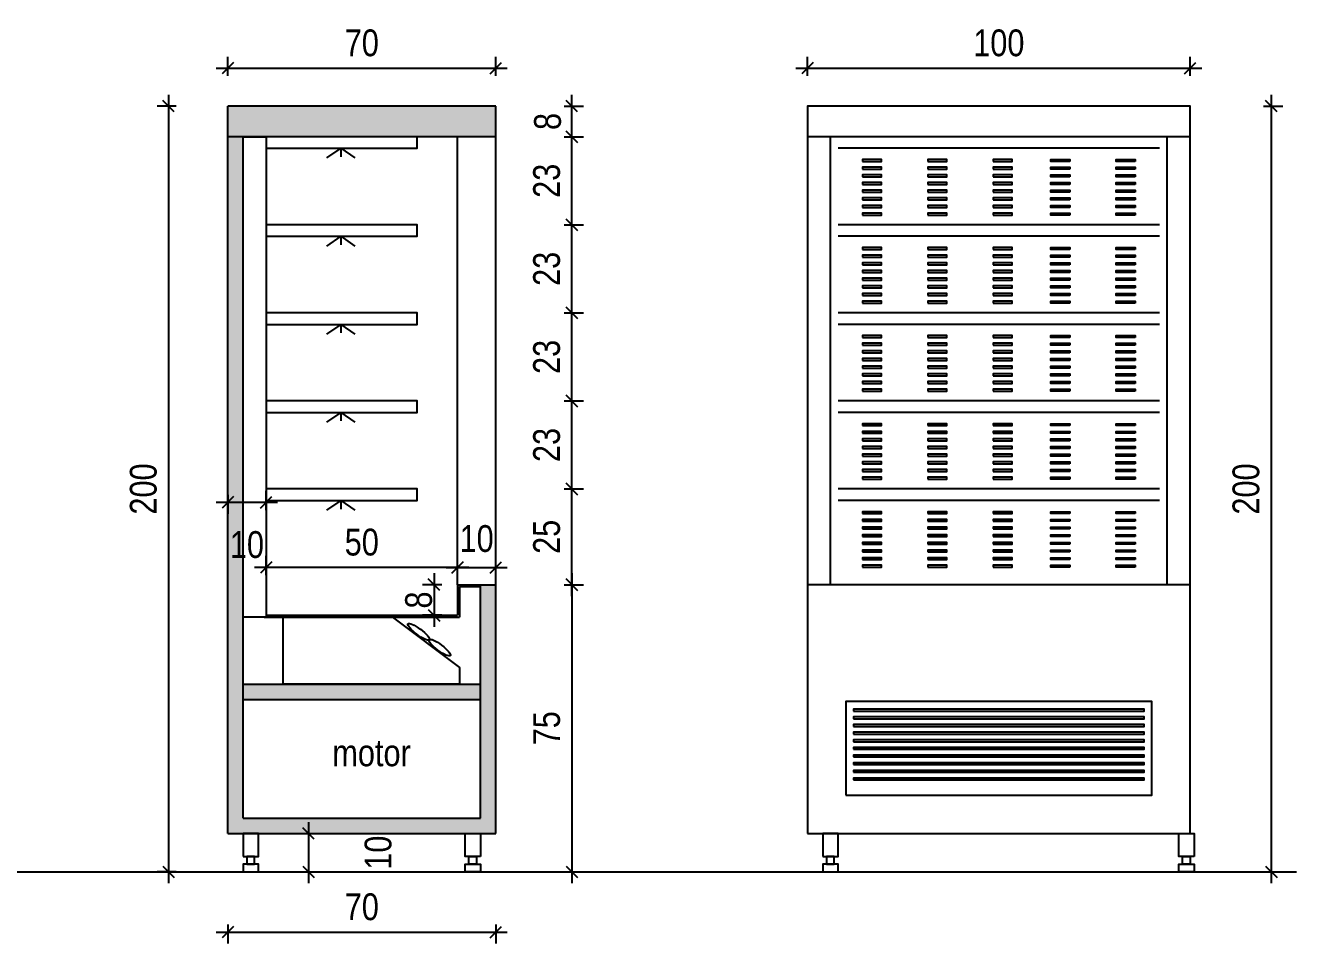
# Model space of a CAD drawing. Header units: millimetres. Extents: x 14735 to 40675, y 3704 to 9569.
# Drawn here: x 18533.1 to 18865.2, y 4735.7 to 4975.5 of the extents above; entities that cross this region are included whole.
import ezdxf

# ---------------------------------------------------------------- set-up
doc = ezdxf.new("R2010")
doc.units = ezdxf.units.MM
doc.layers.get('0').update_dxf_attribs({"lineweight": 25})
doc.layers.add('OLCULENEDIRME', color=210, linetype='Continuous')
doc.layers.add('Sebe - Ölçü', color=8, linetype='Continuous', lineweight=15)
doc.styles.add('geomim', font='ARIALN.TTF')
doc.dimstyles.new('geomim-10', dxfattribs={"dimtxt": 7, "dimasz": 3, "dimexe": 3, "dimexo": 1, "dimgap": 3, "dimtad": 1, "dimdec": 0, "dimdsep": 46, "dimtxsty": 'geomim', "dimblk": 'OBLIQUE', "dimcen": 3, "dimdle": 3, "dimclrt": 256, "dimadec": 0, "dimazin": 0, "dimtfac": 1, "dimtdec": 0, "dimtofl": 0, "dimtmove": 2, "dimatfit": 3, "dimldrblk": 'OBLIQUE', "dimfxl": 2, "dimfxlon": 1, "dimtolj": 1, "dimtzin": 0, "dimarcsym": 0})
pattern_1 = [(37.5, (20030.4268, 3808.1801), (-0.01600031, 0.48941324), [0, -0.38608, 0, -0.4318, 0, -0.41275]), (7.5, (20030.4268, 3808.1801), (0.44952328, 0.7168251), [0, -0.20828, 0, -0.34798, 0, -0.13335]), (327.5, (20030.11438, 3808.1801), (0.79099237, 0.00143718), [0, -0.127, 0, -0.4572, 0, -0.5969]), (317.5, (20030.1144, 3808.1801), (0.76355645, 0.22292932), [0, -0.0635, 0, -0.29972, 0, -0.3429])]

# ---------------------------------------------------------------- blocks, each defined once
blk = doc.blocks.new('_Oblique')
at = {"color": 0, "linetype": 'ByBlock', "lineweight": -2}
blk.add_line((-0.5, -0.5), (0.5, 0.5), dxfattribs=at)
blk = doc.blocks.new('*D72')
at = {"layer": 'Defpoints', "color": 0, "transparency": 16777216}
for p in [(18586.01, 4954.45), (18570.54, 4754.45), (18586.01, 4754.45)]:
    blk.add_point(p, dxfattribs=at)
at = {"layer": 'Sebe - Ölçü', "color": 0, "lineweight": -2, "transparency": 16777216}
for p, q in [((18572.54, 4954.45), (18567.54, 4954.45)), ((18570.54, 4957.45), (18570.54, 4751.45)), ((18572.54, 4754.45), (18567.54, 4754.45))]:
    blk.add_line(p, q, dxfattribs=at)
at = {"layer": 'Sebe - Ölçü', "color": 0, "lineweight": -2, "transparency": 16777216, "xscale": 3, "yscale": 3, "zscale": 3}
for p, rotation in [((18570.54, 4954.45), 90), ((18570.54, 4754.45), 270)]:
    blk.add_blockref('_Oblique', p, dxfattribs=dict(at, rotation=rotation))
at = {"layer": 'Sebe - Ölçü', "transparency": 16777216, "insert": (18563.97, 4854.45), "char_height": 7, "attachment_point": 5, "rotation": 90, "style": 'geomim'}
blk.add_mtext('\\A1;200', dxfattribs=at)
blk = doc.blocks.new('*D73')
at = {"layer": 'Defpoints', "color": 0, "transparency": 16777216}
for p in [(18586.01, 4764.45), (18656.01, 4764.45), (18656.01, 4738.71)]:
    blk.add_point(p, dxfattribs=at)
at = {"layer": 'Sebe - Ölçü', "color": 0, "lineweight": -2, "transparency": 16777216}
for p, q in [((18583.01, 4738.71), (18659.01, 4738.71)), ((18586.01, 4740.71), (18586.01, 4735.71)), ((18656.01, 4740.71), (18656.01, 4735.71))]:
    blk.add_line(p, q, dxfattribs=at)
at = {"layer": 'Sebe - Ölçü', "color": 0, "lineweight": -2, "transparency": 16777216, "xscale": 3, "yscale": 3, "zscale": 3, "rotation": 180}
blk.add_blockref('_Oblique', (18586.01, 4738.71), dxfattribs=at)
at = {"layer": 'Sebe - Ölçü', "color": 0, "lineweight": -2, "transparency": 16777216, "xscale": 3, "yscale": 3, "zscale": 3}
blk.add_blockref('_Oblique', (18656.01, 4738.71), dxfattribs=at)
at = {"layer": 'Sebe - Ölçü', "transparency": 16777216, "insert": (18621.01, 4745.28), "char_height": 7, "attachment_point": 5, "style": 'geomim'}
blk.add_mtext('\\A1;70', dxfattribs=at)
blk = doc.blocks.new('*D74')
at = {"layer": 'Defpoints', "color": 0, "transparency": 16777216}
for p in [(18656.01, 4829.45), (18656.01, 4754.45), (18675.89, 4754.45)]:
    blk.add_point(p, dxfattribs=at)
at = {"layer": 'Sebe - Ölçü', "color": 0, "lineweight": -2, "transparency": 16777216}
for p, q in [((18675.89, 4832.45), (18675.89, 4751.45)), ((18673.89, 4829.45), (18678.89, 4829.45)), ((18673.89, 4754.45), (18678.89, 4754.45))]:
    blk.add_line(p, q, dxfattribs=at)
at = {"layer": 'Sebe - Ölçü', "color": 0, "lineweight": -2, "transparency": 16777216, "xscale": 3, "yscale": 3, "zscale": 3}
for p, rotation in [((18675.89, 4829.45), 90), ((18675.89, 4754.45), 270)]:
    blk.add_blockref('_Oblique', p, dxfattribs=dict(at, rotation=rotation))
at = {"layer": 'Sebe - Ölçü', "transparency": 16777216, "insert": (18669.33, 4791.95), "char_height": 7, "attachment_point": 5, "rotation": 90, "style": 'geomim'}
blk.add_mtext('\\A1;75', dxfattribs=at)
blk = doc.blocks.new('*D75')
at = {"layer": 'Defpoints', "color": 0, "transparency": 16777216}
for p in [(18656.01, 4964.37), (18586.01, 4954.45), (18656.01, 4954.45)]:
    blk.add_point(p, dxfattribs=at)
at = {"layer": 'Sebe - Ölçü', "color": 0, "lineweight": -2, "transparency": 16777216}
for p, q in [((18583.01, 4964.37), (18659.01, 4964.37)), ((18586.01, 4962.37), (18586.01, 4967.37)), ((18656.01, 4962.37), (18656.01, 4967.37))]:
    blk.add_line(p, q, dxfattribs=at)
at = {"layer": 'Sebe - Ölçü', "color": 0, "lineweight": -2, "transparency": 16777216, "xscale": 3, "yscale": 3, "zscale": 3, "rotation": 180}
blk.add_blockref('_Oblique', (18586.01, 4964.37), dxfattribs=at)
at = {"layer": 'Sebe - Ölçü', "color": 0, "lineweight": -2, "transparency": 16777216, "xscale": 3, "yscale": 3, "zscale": 3}
blk.add_blockref('_Oblique', (18656.01, 4964.37), dxfattribs=at)
at = {"layer": 'Sebe - Ölçü', "transparency": 16777216, "insert": (18621.01, 4970.94), "char_height": 7, "attachment_point": 5, "style": 'geomim'}
blk.add_mtext('\\A1;70', dxfattribs=at)
blk = doc.blocks.new('*D76')
at = {"layer": 'Defpoints', "color": 0, "transparency": 16777216}
for p in [(18596.01, 4833.96), (18596.01, 4829.45), (18646.01, 4829.45)]:
    blk.add_point(p, dxfattribs=at)
at = {"layer": 'Sebe - Ölçü', "color": 0, "lineweight": -2, "transparency": 16777216}
for p, q in [((18596.01, 4831.96), (18596.01, 4836.96)), ((18646.01, 4831.96), (18646.01, 4836.96)), ((18649.01, 4833.96), (18593.01, 4833.96))]:
    blk.add_line(p, q, dxfattribs=at)
at = {"layer": 'Sebe - Ölçü', "color": 0, "lineweight": -2, "transparency": 16777216, "xscale": 3, "yscale": 3, "zscale": 3, "rotation": 180}
blk.add_blockref('_Oblique', (18596.01, 4833.96), dxfattribs=at)
at = {"layer": 'Sebe - Ölçü', "color": 0, "lineweight": -2, "transparency": 16777216, "xscale": 3, "yscale": 3, "zscale": 3}
blk.add_blockref('_Oblique', (18646.01, 4833.96), dxfattribs=at)
at = {"layer": 'Sebe - Ölçü', "transparency": 16777216, "insert": (18621.01, 4840.53), "char_height": 7, "attachment_point": 5, "style": 'geomim'}
blk.add_mtext('\\A1;50', dxfattribs=at)
blk = doc.blocks.new('*D77')
at = {"layer": 'Defpoints', "color": 0, "transparency": 16777216}
for p in [(18586.01, 4855.45), (18586.01, 4850.96), (18596.01, 4829.45)]:
    blk.add_point(p, dxfattribs=at)
at = {"layer": 'Sebe - Ölçü', "color": 0, "lineweight": -2, "transparency": 16777216}
for p, q in [((18586.01, 4852.96), (18586.01, 4847.96)), ((18596.01, 4848.96), (18596.01, 4853.96)), ((18599.01, 4850.96), (18583.01, 4850.96))]:
    blk.add_line(p, q, dxfattribs=at)
at = {"layer": 'Sebe - Ölçü', "color": 0, "lineweight": -2, "transparency": 16777216, "xscale": 3, "yscale": 3, "zscale": 3, "rotation": 180}
blk.add_blockref('_Oblique', (18586.01, 4850.96), dxfattribs=at)
at = {"layer": 'Sebe - Ölçü', "color": 0, "lineweight": -2, "transparency": 16777216, "xscale": 3, "yscale": 3, "zscale": 3}
blk.add_blockref('_Oblique', (18596.01, 4850.96), dxfattribs=at)
at = {"layer": 'Sebe - Ölçü', "transparency": 16777216, "insert": (18591.01, 4839.89), "char_height": 7, "attachment_point": 5, "style": 'geomim'}
blk.add_mtext('\\A1;10', dxfattribs=at)
blk = doc.blocks.new('*D78')
at = {"layer": 'Defpoints', "color": 0, "transparency": 16777216}
for p in [(18656.01, 4833.96), (18646.01, 4829.45), (18656.01, 4829.45)]:
    blk.add_point(p, dxfattribs=at)
at = {"layer": 'Sebe - Ölçü', "color": 0, "lineweight": -2, "transparency": 16777216}
for p, q in [((18646.01, 4831.96), (18646.01, 4836.96)), ((18656.01, 4831.96), (18656.01, 4836.96)), ((18643.01, 4833.96), (18659.01, 4833.96))]:
    blk.add_line(p, q, dxfattribs=at)
at = {"layer": 'Sebe - Ölçü', "color": 0, "lineweight": -2, "transparency": 16777216, "xscale": 3, "yscale": 3, "zscale": 3, "rotation": 180}
blk.add_blockref('_Oblique', (18646.01, 4833.96), dxfattribs=at)
at = {"layer": 'Sebe - Ölçü', "color": 0, "lineweight": -2, "transparency": 16777216, "xscale": 3, "yscale": 3, "zscale": 3}
blk.add_blockref('_Oblique', (18656.01, 4833.96), dxfattribs=at)
at = {"layer": 'Sebe - Ölçü', "transparency": 16777216, "insert": (18651.01, 4841.46), "char_height": 7, "attachment_point": 5, "style": 'geomim'}
blk.add_mtext('\\A1;10', dxfattribs=at)
blk = doc.blocks.new('*D79')
at = {"layer": 'Defpoints', "color": 0, "transparency": 16777216}
for p in [(18586.01, 4764.45), (18594.01, 4754.45), (18607.08, 4754.45)]:
    blk.add_point(p, dxfattribs=at)
at = {"layer": 'Sebe - Ölçü', "color": 0, "lineweight": -2, "transparency": 16777216}
for p, q in [((18607.08, 4767.45), (18607.08, 4751.45)), ((18605.08, 4764.45), (18610.08, 4764.45)), ((18605.08, 4754.45), (18610.08, 4754.45))]:
    blk.add_line(p, q, dxfattribs=at)
at = {"layer": 'Sebe - Ölçü', "color": 0, "lineweight": -2, "transparency": 16777216, "xscale": 3, "yscale": 3, "zscale": 3}
for p, rotation in [((18607.08, 4764.45), 90), ((18607.08, 4754.45), 270)]:
    blk.add_blockref('_Oblique', p, dxfattribs=dict(at, rotation=rotation))
at = {"layer": 'Sebe - Ölçü', "transparency": 16777216, "insert": (18625.3, 4759.45), "char_height": 7, "attachment_point": 5, "rotation": 90, "style": 'geomim'}
blk.add_mtext('\\A1;10', dxfattribs=at)
blk = doc.blocks.new('*D80')
at = {"layer": 'Defpoints', "color": 0, "transparency": 16777216}
for p in [(18646.01, 4829.45), (18639.89, 4821.45), (18646.01, 4821.45)]:
    blk.add_point(p, dxfattribs=at)
at = {"layer": 'Sebe - Ölçü', "color": 0, "lineweight": -2, "transparency": 16777216}
for p, q in [((18639.89, 4832.45), (18639.89, 4818.45)), ((18641.89, 4829.45), (18636.89, 4829.45)), ((18641.89, 4821.45), (18636.89, 4821.45))]:
    blk.add_line(p, q, dxfattribs=at)
at = {"layer": 'Sebe - Ölçü', "color": 0, "lineweight": -2, "transparency": 16777216, "xscale": 3, "yscale": 3, "zscale": 3}
for p, rotation in [((18639.89, 4829.45), 90), ((18639.89, 4821.45), 270)]:
    blk.add_blockref('_Oblique', p, dxfattribs=dict(at, rotation=rotation))
at = {"layer": 'Sebe - Ölçü', "transparency": 16777216, "insert": (18635.89, 4825.45), "char_height": 7, "attachment_point": 5, "rotation": 90, "style": 'geomim'}
blk.add_mtext('\\A1;8', dxfattribs=at)
blk = doc.blocks.new('*D81')
at = {"layer": 'Defpoints', "color": 0, "transparency": 16777216}
for p in [(18837.42, 4964.37), (18737.42, 4954.45), (18837.42, 4954.45)]:
    blk.add_point(p, dxfattribs=at)
at = {"layer": 'Sebe - Ölçü', "color": 0, "lineweight": -2, "transparency": 16777216}
for p, q in [((18734.42, 4964.37), (18840.42, 4964.37)), ((18737.42, 4962.37), (18737.42, 4967.37)), ((18837.42, 4962.37), (18837.42, 4967.37))]:
    blk.add_line(p, q, dxfattribs=at)
at = {"layer": 'Sebe - Ölçü', "color": 0, "lineweight": -2, "transparency": 16777216, "xscale": 3, "yscale": 3, "zscale": 3, "rotation": 180}
blk.add_blockref('_Oblique', (18737.42, 4964.37), dxfattribs=at)
at = {"layer": 'Sebe - Ölçü', "color": 0, "lineweight": -2, "transparency": 16777216, "xscale": 3, "yscale": 3, "zscale": 3}
blk.add_blockref('_Oblique', (18837.42, 4964.37), dxfattribs=at)
at = {"layer": 'Sebe - Ölçü', "transparency": 16777216, "insert": (18787.42, 4970.94), "char_height": 7, "attachment_point": 5, "style": 'geomim'}
blk.add_mtext('\\A1;100', dxfattribs=at)
blk = doc.blocks.new('*D82')
at = {"layer": 'Defpoints', "color": 0, "transparency": 16777216}
for p in [(18837.42, 4954.45), (18837.42, 4754.45), (18858.59, 4754.45)]:
    blk.add_point(p, dxfattribs=at)
at = {"layer": 'Sebe - Ölçü', "color": 0, "lineweight": -2, "transparency": 16777216}
for p, q in [((18856.59, 4954.45), (18861.59, 4954.45)), ((18858.59, 4957.45), (18858.59, 4751.45)), ((18856.59, 4754.45), (18861.59, 4754.45))]:
    blk.add_line(p, q, dxfattribs=at)
at = {"layer": 'Sebe - Ölçü', "color": 0, "lineweight": -2, "transparency": 16777216, "xscale": 3, "yscale": 3, "zscale": 3}
for p, rotation in [((18858.59, 4954.45), 90), ((18858.59, 4754.45), 270)]:
    blk.add_blockref('_Oblique', p, dxfattribs=dict(at, rotation=rotation))
at = {"layer": 'Sebe - Ölçü', "transparency": 16777216, "insert": (18852.01, 4854.45), "char_height": 7, "attachment_point": 5, "rotation": 90, "style": 'geomim'}
blk.add_mtext('\\A1;200', dxfattribs=at)
blk = doc.blocks.new('*D83')
at = {"layer": 'Defpoints', "color": 0, "transparency": 16777216}
for p in [(18635.51, 4854.45), (18675.89, 4854.45), (18656.01, 4829.45)]:
    blk.add_point(p, dxfattribs=at)
at = {"layer": 'Sebe - Ölçü', "color": 0, "lineweight": -2, "transparency": 16777216}
for p, q in [((18675.89, 4826.45), (18675.89, 4857.45)), ((18673.89, 4854.45), (18678.89, 4854.45)), ((18673.89, 4829.45), (18678.89, 4829.45))]:
    blk.add_line(p, q, dxfattribs=at)
at = {"layer": 'Sebe - Ölçü', "color": 0, "lineweight": -2, "transparency": 16777216, "xscale": 3, "yscale": 3, "zscale": 3}
for p, rotation in [((18675.89, 4854.45), 90), ((18675.89, 4829.45), 270)]:
    blk.add_blockref('_Oblique', p, dxfattribs=dict(at, rotation=rotation))
at = {"layer": 'Sebe - Ölçü', "transparency": 16777216, "insert": (18669.32, 4841.95), "char_height": 7, "attachment_point": 5, "rotation": 90, "style": 'geomim'}
blk.add_mtext('\\A1;25', dxfattribs=at)
blk = doc.blocks.new('*D84')
at = {"layer": 'Defpoints', "color": 0, "transparency": 16777216}
for p in [(18635.51, 4877.45), (18675.89, 4877.45), (18635.51, 4854.45)]:
    blk.add_point(p, dxfattribs=at)
at = {"layer": 'Sebe - Ölçü', "color": 0, "lineweight": -2, "transparency": 16777216}
for p, q in [((18675.89, 4851.45), (18675.89, 4880.45)), ((18673.89, 4877.45), (18678.89, 4877.45)), ((18673.89, 4854.45), (18678.89, 4854.45))]:
    blk.add_line(p, q, dxfattribs=at)
at = {"layer": 'Sebe - Ölçü', "color": 0, "lineweight": -2, "transparency": 16777216, "xscale": 3, "yscale": 3, "zscale": 3}
for p, rotation in [((18675.89, 4877.45), 90), ((18675.89, 4854.45), 270)]:
    blk.add_blockref('_Oblique', p, dxfattribs=dict(at, rotation=rotation))
at = {"layer": 'Sebe - Ölçü', "transparency": 16777216, "insert": (18669.32, 4865.95), "char_height": 7, "attachment_point": 5, "rotation": 90, "style": 'geomim'}
blk.add_mtext('\\A1;23', dxfattribs=at)
blk = doc.blocks.new('*D85')
at = {"layer": 'Defpoints', "color": 0, "transparency": 16777216}
for p in [(18635.51, 4900.45), (18675.89, 4900.45), (18635.51, 4877.45)]:
    blk.add_point(p, dxfattribs=at)
at = {"layer": 'Sebe - Ölçü', "color": 0, "lineweight": -2, "transparency": 16777216}
for p, q in [((18675.89, 4874.45), (18675.89, 4903.45)), ((18673.89, 4900.45), (18678.89, 4900.45)), ((18673.89, 4877.45), (18678.89, 4877.45))]:
    blk.add_line(p, q, dxfattribs=at)
at = {"layer": 'Sebe - Ölçü', "color": 0, "lineweight": -2, "transparency": 16777216, "xscale": 3, "yscale": 3, "zscale": 3}
for p, rotation in [((18675.89, 4900.45), 90), ((18675.89, 4877.45), 270)]:
    blk.add_blockref('_Oblique', p, dxfattribs=dict(at, rotation=rotation))
at = {"layer": 'Sebe - Ölçü', "transparency": 16777216, "insert": (18669.32, 4888.95), "char_height": 7, "attachment_point": 5, "rotation": 90, "style": 'geomim'}
blk.add_mtext('\\A1;23', dxfattribs=at)
blk = doc.blocks.new('*D86')
at = {"layer": 'Defpoints', "color": 0, "transparency": 16777216}
for p in [(18635.51, 4923.45), (18675.89, 4923.45), (18635.51, 4900.45)]:
    blk.add_point(p, dxfattribs=at)
at = {"layer": 'Sebe - Ölçü', "color": 0, "lineweight": -2, "transparency": 16777216}
for p, q in [((18675.89, 4897.45), (18675.89, 4926.45)), ((18673.89, 4923.45), (18678.89, 4923.45)), ((18673.89, 4900.45), (18678.89, 4900.45))]:
    blk.add_line(p, q, dxfattribs=at)
at = {"layer": 'Sebe - Ölçü', "color": 0, "lineweight": -2, "transparency": 16777216, "xscale": 3, "yscale": 3, "zscale": 3}
for p, rotation in [((18675.89, 4923.45), 90), ((18675.89, 4900.45), 270)]:
    blk.add_blockref('_Oblique', p, dxfattribs=dict(at, rotation=rotation))
at = {"layer": 'Sebe - Ölçü', "transparency": 16777216, "insert": (18669.32, 4911.95), "char_height": 7, "attachment_point": 5, "rotation": 90, "style": 'geomim'}
blk.add_mtext('\\A1;23', dxfattribs=at)
blk = doc.blocks.new('*D87')
at = {"layer": 'Defpoints', "color": 0, "transparency": 16777216}
for p in [(18656.01, 4946.45), (18675.89, 4946.45), (18635.51, 4923.45)]:
    blk.add_point(p, dxfattribs=at)
at = {"layer": 'Sebe - Ölçü', "color": 0, "lineweight": -2, "transparency": 16777216}
for p, q in [((18675.89, 4920.45), (18675.89, 4949.45)), ((18673.89, 4946.45), (18678.89, 4946.45)), ((18673.89, 4923.45), (18678.89, 4923.45))]:
    blk.add_line(p, q, dxfattribs=at)
at = {"layer": 'Sebe - Ölçü', "color": 0, "lineweight": -2, "transparency": 16777216, "xscale": 3, "yscale": 3, "zscale": 3}
for p, rotation in [((18675.89, 4946.45), 90), ((18675.89, 4923.45), 270)]:
    blk.add_blockref('_Oblique', p, dxfattribs=dict(at, rotation=rotation))
at = {"layer": 'Sebe - Ölçü', "transparency": 16777216, "insert": (18669.32, 4934.95), "char_height": 7, "attachment_point": 5, "rotation": 90, "style": 'geomim'}
blk.add_mtext('\\A1;23', dxfattribs=at)
blk = doc.blocks.new('*D88')
at = {"layer": 'Defpoints', "color": 0, "transparency": 16777216}
for p in [(18656.01, 4954.45), (18675.89, 4954.45), (18656.01, 4946.45)]:
    blk.add_point(p, dxfattribs=at)
at = {"layer": 'Sebe - Ölçü', "color": 0, "lineweight": -2, "transparency": 16777216}
for p, q in [((18673.89, 4954.45), (18678.89, 4954.45)), ((18675.89, 4943.45), (18675.89, 4957.45)), ((18673.89, 4946.45), (18678.89, 4946.45))]:
    blk.add_line(p, q, dxfattribs=at)
at = {"layer": 'Sebe - Ölçü', "color": 0, "lineweight": -2, "transparency": 16777216, "xscale": 3, "yscale": 3, "zscale": 3}
for p, rotation in [((18675.89, 4954.45), 90), ((18675.89, 4946.45), 270)]:
    blk.add_blockref('_Oblique', p, dxfattribs=dict(at, rotation=rotation))
at = {"layer": 'Sebe - Ölçü', "transparency": 16777216, "insert": (18669.57, 4950.45), "char_height": 7, "attachment_point": 5, "rotation": 90, "style": 'geomim'}
blk.add_mtext('\\A1;8', dxfattribs=at)

msp = doc.modelspace()

# ---------------------------------------------------------------- hatches: boundary and pattern name
at = {"layer": 'Sebe - Ölçü'}
h = msp.add_hatch(dxfattribs=at)
h.set_pattern_fill('AR-SAND', color=256, scale=0.01)
h.set_pattern_definition([(37.5, (19579.5375, 3808.1801), (-0.01600031, 0.48941324), [0, -0.38608, 0, -0.4318, 0, -0.41275]), (7.5, (19579.5375, 3808.1801), (0.44952328, 0.7168251), [0, -0.20828, 0, -0.34798, 0, -0.13335]), (327.5, (19579.22506, 3808.1801), (0.79099237, 0.00143718), [0, -0.127, 0, -0.4572, 0, -0.5969]), (317.5, (19579.22506, 3808.1801), (0.76355645, 0.22292932), [0, -0.0635, 0, -0.29972, 0, -0.3429])])
h.paths.add_polyline_path([(18656.01, 4954.45), (18586.01, 4954.45), (18586.01, 4946.45), (18656.01, 4946.45)])
h = msp.add_hatch(dxfattribs=at)
h.set_pattern_fill('AR-SAND', color=256, scale=0.01)
h.set_pattern_definition(pattern_1)
h.paths.add_polyline_path([(18590.01, 4946.45), (18586.01, 4946.45), (18586.01, 4764.45), (18656.01, 4764.45), (18656.01, 4829.45), (18652.01, 4829.45), (18652.01, 4799.45), (18652.01, 4768.45), (18590.01, 4768.45)])
h = msp.add_hatch(dxfattribs=at)
h.set_pattern_fill('AR-SAND', color=256, scale=0.01)
h.set_pattern_definition(pattern_1)
h.paths.add_polyline_path([(18652.01, 4803.45), (18590.01, 4803.45), (18590.01, 4799.45), (18652.01, 4799.45)])

# ---------------------------------------------------------------- linework, layer by layer
for p, q in [((18656.01, 4954.45, 0), (18586.01, 4954.45, 0)), ((18586.01, 4946.45, 0), (18586.01, 4954.45, 0)), ((18656.01, 4946.45, 0), (18656.01, 4954.45, 0)), ((18656.01, 4946.45, 0), (18586.01, 4946.45, 0)), ((18586.01, 4764.45, 0), (18586.01, 4946.45, 0)), ((18590.01, 4768.45, 0), (18590.01, 4946.45, 0)), ((18590.01, 4799.45, 0), (18590.01, 4946.45, 0)), ((18646.01, 4829.45, 0), (18646.01, 4946.45, 0)), ((18656.01, 4829.45, 0), (18656.01, 4946.45, 0)), ((18837.42, 4946.45, 0), (18737.42, 4946.45, 0)), ((18743.42, 4829.45, 0), (18743.42, 4946.45, 0)), ((18831.42, 4829.45, 0), (18831.42, 4946.45, 0)), ((18615.51, 4943.45, 0), (18611.81, 4940.91, 0)), ((18615.51, 4943.45, 0), (18615.51, 4941.22, 0)), ((18615.51, 4943.45, 0), (18619.2, 4940.91, 0)), ((18829.42, 4943.45, 0), (18745.42, 4943.45, 0)), ((18829.42, 4923.45, 0), (18745.42, 4923.45, 0)), ((18615.51, 4920.45, 0), (18611.81, 4917.91, 0)), ((18615.51, 4920.45, 0), (18615.51, 4918.22, 0)), ((18615.51, 4920.45, 0), (18619.2, 4917.91, 0)), ((18829.42, 4920.45, 0), (18745.42, 4920.45, 0)), ((18829.42, 4900.45, 0), (18745.42, 4900.45, 0)), ((18615.51, 4897.45, 0), (18611.81, 4894.91, 0)), ((18615.51, 4897.45, 0), (18615.51, 4895.22, 0)), ((18615.51, 4897.45, 0), (18619.2, 4894.91, 0)), ((18829.42, 4897.45, 0), (18745.42, 4897.45, 0)), ((18829.42, 4877.45, 0), (18745.42, 4877.45, 0)), ((18615.51, 4874.45, 0), (18611.81, 4871.91, 0)), ((18615.51, 4874.45, 0), (18615.51, 4872.22, 0)), ((18615.51, 4874.45, 0), (18619.2, 4871.91, 0)), ((18829.42, 4874.45, 0), (18745.42, 4874.45, 0)), ((18615.51, 4851.45, 0), (18611.81, 4848.91, 0)), ((18615.51, 4851.45, 0), (18615.51, 4849.22, 0)), ((18615.51, 4851.45, 0), (18619.2, 4848.91, 0)), ((18829.42, 4854.45, 0), (18745.42, 4854.45, 0)), ((18829.42, 4851.45, 0), (18745.42, 4851.45, 0)), ((18646.01, 4829.45, 0), (18656.01, 4829.45, 0)), ((18646.01, 4829.45, 0), (18646.01, 4821.45, 0)), ((18646.51, 4828.95, 0), (18652.01, 4828.95, 0)), ((18646.51, 4828.95, 0), (18646.51, 4820.95, 0)), ((18652.01, 4768.45, 0), (18652.01, 4829.45, 0)), ((18652.01, 4799.45, 0), (18652.01, 4829.45, 0)), ((18656.01, 4764.45, 0), (18656.01, 4829.45, 0)), ((18837.42, 4829.45, 0), (18737.42, 4829.45, 0)), ((18595.51, 4820.95, 0), (18646.51, 4820.95, 0)), ((18596.01, 4821.45, 0), (18646.01, 4821.45, 0)), ((18590.01, 4803.45, 0), (18652.01, 4803.45, 0)), ((18590.01, 4799.45, 0), (18652.01, 4799.45, 0)), ((18590.01, 4768.45, 0), (18652.01, 4768.45, 0)), ((18586.01, 4764.45, 0), (18656.01, 4764.45, 0))]:
    msp.add_line(p, q)
at = {"elevation": 0}
for points in [[(18737.42, 4764.45), (18837.42, 4764.45), (18837.42, 4954.45), (18737.42, 4954.45)], [(18596.01, 4820.95), (18590.01, 4820.95), (18590.01, 4946.45), (18596.01, 4946.45)], [(18596.01, 4943.45), (18635.51, 4943.45), (18635.51, 4946.45), (18596.01, 4946.45)], [(18751.8, 4940.01), (18756.8, 4940.01), (18756.8, 4940.51), (18751.8, 4940.51)], [(18751.8, 4938.01), (18756.8, 4938.01), (18756.8, 4938.51), (18751.8, 4938.51)], [(18768.86, 4940.01), (18773.86, 4940.01), (18773.86, 4940.51), (18768.86, 4940.51)], [(18768.86, 4938.01), (18773.86, 4938.01), (18773.86, 4938.51), (18768.86, 4938.51)], [(18785.92, 4940.01), (18790.92, 4940.01), (18790.92, 4940.51), (18785.92, 4940.51)], [(18785.92, 4938.01), (18790.92, 4938.01), (18790.92, 4938.51), (18785.92, 4938.51)], [(18805.99, 4940.01), (18800.99, 4940.01), (18800.99, 4940.51), (18805.99, 4940.51)], [(18805.99, 4938.01), (18800.99, 4938.01), (18800.99, 4938.51), (18805.99, 4938.51)], [(18823.05, 4940.01), (18818.05, 4940.01), (18818.05, 4940.51), (18823.05, 4940.51)], [(18823.05, 4938.01), (18818.05, 4938.01), (18818.05, 4938.51), (18823.05, 4938.51)], [(18751.8, 4936.01), (18756.8, 4936.01), (18756.8, 4936.51), (18751.8, 4936.51)], [(18751.8, 4934.01), (18756.8, 4934.01), (18756.8, 4934.51), (18751.8, 4934.51)], [(18768.86, 4936.01), (18773.86, 4936.01), (18773.86, 4936.51), (18768.86, 4936.51)], [(18768.86, 4934.01), (18773.86, 4934.01), (18773.86, 4934.51), (18768.86, 4934.51)], [(18785.92, 4936.01), (18790.92, 4936.01), (18790.92, 4936.51), (18785.92, 4936.51)], [(18785.92, 4934.01), (18790.92, 4934.01), (18790.92, 4934.51), (18785.92, 4934.51)], [(18805.99, 4936.01), (18800.99, 4936.01), (18800.99, 4936.51), (18805.99, 4936.51)], [(18805.99, 4934.01), (18800.99, 4934.01), (18800.99, 4934.51), (18805.99, 4934.51)], [(18823.05, 4936.01), (18818.05, 4936.01), (18818.05, 4936.51), (18823.05, 4936.51)], [(18823.05, 4934.01), (18818.05, 4934.01), (18818.05, 4934.51), (18823.05, 4934.51)], [(18751.8, 4932.01), (18756.8, 4932.01), (18756.8, 4932.51), (18751.8, 4932.51)], [(18768.86, 4932.01), (18773.86, 4932.01), (18773.86, 4932.51), (18768.86, 4932.51)], [(18785.92, 4932.01), (18790.92, 4932.01), (18790.92, 4932.51), (18785.92, 4932.51)], [(18805.99, 4932.01), (18800.99, 4932.01), (18800.99, 4932.51), (18805.99, 4932.51)], [(18823.05, 4932.01), (18818.05, 4932.01), (18818.05, 4932.51), (18823.05, 4932.51)], [(18751.8, 4930.01), (18756.8, 4930.01), (18756.8, 4930.51), (18751.8, 4930.51)], [(18751.8, 4928.01), (18756.8, 4928.01), (18756.8, 4928.51), (18751.8, 4928.51)], [(18768.86, 4930.01), (18773.86, 4930.01), (18773.86, 4930.51), (18768.86, 4930.51)], [(18768.86, 4928.01), (18773.86, 4928.01), (18773.86, 4928.51), (18768.86, 4928.51)], [(18785.92, 4930.01), (18790.92, 4930.01), (18790.92, 4930.51), (18785.92, 4930.51)], [(18785.92, 4928.01), (18790.92, 4928.01), (18790.92, 4928.51), (18785.92, 4928.51)], [(18805.99, 4930.01), (18800.99, 4930.01), (18800.99, 4930.51), (18805.99, 4930.51)], [(18805.99, 4928.01), (18800.99, 4928.01), (18800.99, 4928.51), (18805.99, 4928.51)], [(18823.05, 4930.01), (18818.05, 4930.01), (18818.05, 4930.51), (18823.05, 4930.51)], [(18823.05, 4928.01), (18818.05, 4928.01), (18818.05, 4928.51), (18823.05, 4928.51)], [(18751.8, 4926.01), (18756.8, 4926.01), (18756.8, 4926.51), (18751.8, 4926.51)], [(18768.86, 4926.01), (18773.86, 4926.01), (18773.86, 4926.51), (18768.86, 4926.51)], [(18785.92, 4926.01), (18790.92, 4926.01), (18790.92, 4926.51), (18785.92, 4926.51)], [(18805.99, 4926.01), (18800.99, 4926.01), (18800.99, 4926.51), (18805.99, 4926.51)], [(18823.05, 4926.01), (18818.05, 4926.01), (18818.05, 4926.51), (18823.05, 4926.51)], [(18596.01, 4920.45), (18635.51, 4920.45), (18635.51, 4923.45), (18596.01, 4923.45)], [(18751.8, 4917.01), (18756.8, 4917.01), (18756.8, 4917.51), (18751.8, 4917.51)], [(18751.8, 4915.01), (18756.8, 4915.01), (18756.8, 4915.51), (18751.8, 4915.51)], [(18768.86, 4917.01), (18773.86, 4917.01), (18773.86, 4917.51), (18768.86, 4917.51)], [(18768.86, 4915.01), (18773.86, 4915.01), (18773.86, 4915.51), (18768.86, 4915.51)], [(18785.92, 4917.01), (18790.92, 4917.01), (18790.92, 4917.51), (18785.92, 4917.51)], [(18785.92, 4915.01), (18790.92, 4915.01), (18790.92, 4915.51), (18785.92, 4915.51)], [(18805.99, 4917.01), (18800.99, 4917.01), (18800.99, 4917.51), (18805.99, 4917.51)], [(18805.99, 4915.01), (18800.99, 4915.01), (18800.99, 4915.51), (18805.99, 4915.51)], [(18823.05, 4917.01), (18818.05, 4917.01), (18818.05, 4917.51), (18823.05, 4917.51)], [(18823.05, 4915.01), (18818.05, 4915.01), (18818.05, 4915.51), (18823.05, 4915.51)], [(18751.8, 4913.01), (18756.8, 4913.01), (18756.8, 4913.51), (18751.8, 4913.51)], [(18751.8, 4911.01), (18756.8, 4911.01), (18756.8, 4911.51), (18751.8, 4911.51)], [(18768.86, 4913.01), (18773.86, 4913.01), (18773.86, 4913.51), (18768.86, 4913.51)], [(18768.86, 4911.01), (18773.86, 4911.01), (18773.86, 4911.51), (18768.86, 4911.51)], [(18785.92, 4913.01), (18790.92, 4913.01), (18790.92, 4913.51), (18785.92, 4913.51)], [(18785.92, 4911.01), (18790.92, 4911.01), (18790.92, 4911.51), (18785.92, 4911.51)], [(18805.99, 4913.01), (18800.99, 4913.01), (18800.99, 4913.51), (18805.99, 4913.51)], [(18805.99, 4911.01), (18800.99, 4911.01), (18800.99, 4911.51), (18805.99, 4911.51)], [(18823.05, 4913.01), (18818.05, 4913.01), (18818.05, 4913.51), (18823.05, 4913.51)], [(18823.05, 4911.01), (18818.05, 4911.01), (18818.05, 4911.51), (18823.05, 4911.51)], [(18751.8, 4909.01), (18756.8, 4909.01), (18756.8, 4909.51), (18751.8, 4909.51)], [(18768.86, 4909.01), (18773.86, 4909.01), (18773.86, 4909.51), (18768.86, 4909.51)], [(18785.92, 4909.01), (18790.92, 4909.01), (18790.92, 4909.51), (18785.92, 4909.51)], [(18805.99, 4909.01), (18800.99, 4909.01), (18800.99, 4909.51), (18805.99, 4909.51)], [(18823.05, 4909.01), (18818.05, 4909.01), (18818.05, 4909.51), (18823.05, 4909.51)], [(18751.8, 4907.01), (18756.8, 4907.01), (18756.8, 4907.51), (18751.8, 4907.51)], [(18751.8, 4905.01), (18756.8, 4905.01), (18756.8, 4905.51), (18751.8, 4905.51)], [(18768.86, 4907.01), (18773.86, 4907.01), (18773.86, 4907.51), (18768.86, 4907.51)], [(18768.86, 4905.01), (18773.86, 4905.01), (18773.86, 4905.51), (18768.86, 4905.51)], [(18785.92, 4907.01), (18790.92, 4907.01), (18790.92, 4907.51), (18785.92, 4907.51)], [(18785.92, 4905.01), (18790.92, 4905.01), (18790.92, 4905.51), (18785.92, 4905.51)], [(18805.99, 4907.01), (18800.99, 4907.01), (18800.99, 4907.51), (18805.99, 4907.51)], [(18805.99, 4905.01), (18800.99, 4905.01), (18800.99, 4905.51), (18805.99, 4905.51)], [(18823.05, 4907.01), (18818.05, 4907.01), (18818.05, 4907.51), (18823.05, 4907.51)], [(18823.05, 4905.01), (18818.05, 4905.01), (18818.05, 4905.51), (18823.05, 4905.51)], [(18751.8, 4903.01), (18756.8, 4903.01), (18756.8, 4903.51), (18751.8, 4903.51)], [(18768.86, 4903.01), (18773.86, 4903.01), (18773.86, 4903.51), (18768.86, 4903.51)], [(18785.92, 4903.01), (18790.92, 4903.01), (18790.92, 4903.51), (18785.92, 4903.51)], [(18805.99, 4903.01), (18800.99, 4903.01), (18800.99, 4903.51), (18805.99, 4903.51)], [(18823.05, 4903.01), (18818.05, 4903.01), (18818.05, 4903.51), (18823.05, 4903.51)], [(18596.01, 4897.45), (18635.51, 4897.45), (18635.51, 4900.45), (18596.01, 4900.45)], [(18751.8, 4894.01), (18756.8, 4894.01), (18756.8, 4894.51), (18751.8, 4894.51)], [(18751.8, 4892.01), (18756.8, 4892.01), (18756.8, 4892.51), (18751.8, 4892.51)], [(18768.86, 4894.01), (18773.86, 4894.01), (18773.86, 4894.51), (18768.86, 4894.51)], [(18768.86, 4892.01), (18773.86, 4892.01), (18773.86, 4892.51), (18768.86, 4892.51)], [(18785.92, 4894.01), (18790.92, 4894.01), (18790.92, 4894.51), (18785.92, 4894.51)], [(18785.92, 4892.01), (18790.92, 4892.01), (18790.92, 4892.51), (18785.92, 4892.51)], [(18805.99, 4894.01), (18800.99, 4894.01), (18800.99, 4894.51), (18805.99, 4894.51)], [(18805.99, 4892.01), (18800.99, 4892.01), (18800.99, 4892.51), (18805.99, 4892.51)], [(18823.05, 4894.01), (18818.05, 4894.01), (18818.05, 4894.51), (18823.05, 4894.51)], [(18823.05, 4892.01), (18818.05, 4892.01), (18818.05, 4892.51), (18823.05, 4892.51)], [(18751.8, 4890.01), (18756.8, 4890.01), (18756.8, 4890.51), (18751.8, 4890.51)], [(18751.8, 4888.01), (18756.8, 4888.01), (18756.8, 4888.51), (18751.8, 4888.51)], [(18768.86, 4890.01), (18773.86, 4890.01), (18773.86, 4890.51), (18768.86, 4890.51)], [(18768.86, 4888.01), (18773.86, 4888.01), (18773.86, 4888.51), (18768.86, 4888.51)], [(18785.92, 4890.01), (18790.92, 4890.01), (18790.92, 4890.51), (18785.92, 4890.51)], [(18785.92, 4888.01), (18790.92, 4888.01), (18790.92, 4888.51), (18785.92, 4888.51)], [(18805.99, 4890.01), (18800.99, 4890.01), (18800.99, 4890.51), (18805.99, 4890.51)], [(18805.99, 4888.01), (18800.99, 4888.01), (18800.99, 4888.51), (18805.99, 4888.51)], [(18823.05, 4890.01), (18818.05, 4890.01), (18818.05, 4890.51), (18823.05, 4890.51)], [(18823.05, 4888.01), (18818.05, 4888.01), (18818.05, 4888.51), (18823.05, 4888.51)], [(18751.8, 4886.01), (18756.8, 4886.01), (18756.8, 4886.51), (18751.8, 4886.51)], [(18768.86, 4886.01), (18773.86, 4886.01), (18773.86, 4886.51), (18768.86, 4886.51)], [(18785.92, 4886.01), (18790.92, 4886.01), (18790.92, 4886.51), (18785.92, 4886.51)], [(18805.99, 4886.01), (18800.99, 4886.01), (18800.99, 4886.51), (18805.99, 4886.51)], [(18823.05, 4886.01), (18818.05, 4886.01), (18818.05, 4886.51), (18823.05, 4886.51)], [(18751.8, 4884.01), (18756.8, 4884.01), (18756.8, 4884.51), (18751.8, 4884.51)], [(18751.8, 4882.01), (18756.8, 4882.01), (18756.8, 4882.51), (18751.8, 4882.51)], [(18768.86, 4884.01), (18773.86, 4884.01), (18773.86, 4884.51), (18768.86, 4884.51)], [(18768.86, 4882.01), (18773.86, 4882.01), (18773.86, 4882.51), (18768.86, 4882.51)], [(18785.92, 4884.01), (18790.92, 4884.01), (18790.92, 4884.51), (18785.92, 4884.51)], [(18785.92, 4882.01), (18790.92, 4882.01), (18790.92, 4882.51), (18785.92, 4882.51)], [(18805.99, 4884.01), (18800.99, 4884.01), (18800.99, 4884.51), (18805.99, 4884.51)], [(18805.99, 4882.01), (18800.99, 4882.01), (18800.99, 4882.51), (18805.99, 4882.51)], [(18823.05, 4884.01), (18818.05, 4884.01), (18818.05, 4884.51), (18823.05, 4884.51)], [(18823.05, 4882.01), (18818.05, 4882.01), (18818.05, 4882.51), (18823.05, 4882.51)], [(18751.8, 4880.01), (18756.8, 4880.01), (18756.8, 4880.51), (18751.8, 4880.51)], [(18768.86, 4880.01), (18773.86, 4880.01), (18773.86, 4880.51), (18768.86, 4880.51)], [(18785.92, 4880.01), (18790.92, 4880.01), (18790.92, 4880.51), (18785.92, 4880.51)], [(18805.99, 4880.01), (18800.99, 4880.01), (18800.99, 4880.51), (18805.99, 4880.51)], [(18823.05, 4880.01), (18818.05, 4880.01), (18818.05, 4880.51), (18823.05, 4880.51)], [(18596.01, 4874.45), (18635.51, 4874.45), (18635.51, 4877.45), (18596.01, 4877.45)], [(18751.8, 4871.01), (18756.8, 4871.01), (18756.8, 4871.51), (18751.8, 4871.51)], [(18768.86, 4871.01), (18773.86, 4871.01), (18773.86, 4871.51), (18768.86, 4871.51)], [(18785.92, 4871.01), (18790.92, 4871.01), (18790.92, 4871.51), (18785.92, 4871.51)], [(18805.99, 4871.01), (18800.99, 4871.01), (18800.99, 4871.51), (18805.99, 4871.51)], [(18823.05, 4871.01), (18818.05, 4871.01), (18818.05, 4871.51), (18823.05, 4871.51)], [(18751.8, 4869.01), (18756.8, 4869.01), (18756.8, 4869.51), (18751.8, 4869.51)], [(18768.86, 4869.01), (18773.86, 4869.01), (18773.86, 4869.51), (18768.86, 4869.51)], [(18785.92, 4869.01), (18790.92, 4869.01), (18790.92, 4869.51), (18785.92, 4869.51)], [(18805.99, 4869.01), (18800.99, 4869.01), (18800.99, 4869.51), (18805.99, 4869.51)], [(18823.05, 4869.01), (18818.05, 4869.01), (18818.05, 4869.51), (18823.05, 4869.51)], [(18751.8, 4867.01), (18756.8, 4867.01), (18756.8, 4867.51), (18751.8, 4867.51)], [(18751.8, 4865.01), (18756.8, 4865.01), (18756.8, 4865.51), (18751.8, 4865.51)], [(18768.86, 4867.01), (18773.86, 4867.01), (18773.86, 4867.51), (18768.86, 4867.51)], [(18768.86, 4865.01), (18773.86, 4865.01), (18773.86, 4865.51), (18768.86, 4865.51)], [(18785.92, 4867.01), (18790.92, 4867.01), (18790.92, 4867.51), (18785.92, 4867.51)], [(18785.92, 4865.01), (18790.92, 4865.01), (18790.92, 4865.51), (18785.92, 4865.51)], [(18805.99, 4867.01), (18800.99, 4867.01), (18800.99, 4867.51), (18805.99, 4867.51)], [(18805.99, 4865.01), (18800.99, 4865.01), (18800.99, 4865.51), (18805.99, 4865.51)], [(18823.05, 4867.01), (18818.05, 4867.01), (18818.05, 4867.51), (18823.05, 4867.51)], [(18823.05, 4865.01), (18818.05, 4865.01), (18818.05, 4865.51), (18823.05, 4865.51)], [(18751.8, 4863.01), (18756.8, 4863.01), (18756.8, 4863.51), (18751.8, 4863.51)], [(18751.8, 4861.01), (18756.8, 4861.01), (18756.8, 4861.51), (18751.8, 4861.51)], [(18768.86, 4863.01), (18773.86, 4863.01), (18773.86, 4863.51), (18768.86, 4863.51)], [(18768.86, 4861.01), (18773.86, 4861.01), (18773.86, 4861.51), (18768.86, 4861.51)], [(18785.92, 4863.01), (18790.92, 4863.01), (18790.92, 4863.51), (18785.92, 4863.51)], [(18785.92, 4861.01), (18790.92, 4861.01), (18790.92, 4861.51), (18785.92, 4861.51)], [(18805.99, 4863.01), (18800.99, 4863.01), (18800.99, 4863.51), (18805.99, 4863.51)], [(18805.99, 4861.01), (18800.99, 4861.01), (18800.99, 4861.51), (18805.99, 4861.51)], [(18823.05, 4863.01), (18818.05, 4863.01), (18818.05, 4863.51), (18823.05, 4863.51)], [(18823.05, 4861.01), (18818.05, 4861.01), (18818.05, 4861.51), (18823.05, 4861.51)], [(18751.8, 4859.01), (18756.8, 4859.01), (18756.8, 4859.51), (18751.8, 4859.51)], [(18768.86, 4859.01), (18773.86, 4859.01), (18773.86, 4859.51), (18768.86, 4859.51)], [(18785.92, 4859.01), (18790.92, 4859.01), (18790.92, 4859.51), (18785.92, 4859.51)], [(18805.99, 4859.01), (18800.99, 4859.01), (18800.99, 4859.51), (18805.99, 4859.51)], [(18823.05, 4859.01), (18818.05, 4859.01), (18818.05, 4859.51), (18823.05, 4859.51)], [(18751.8, 4857.01), (18756.8, 4857.01), (18756.8, 4857.51), (18751.8, 4857.51)], [(18768.86, 4857.01), (18773.86, 4857.01), (18773.86, 4857.51), (18768.86, 4857.51)], [(18785.92, 4857.01), (18790.92, 4857.01), (18790.92, 4857.51), (18785.92, 4857.51)], [(18805.99, 4857.01), (18800.99, 4857.01), (18800.99, 4857.51), (18805.99, 4857.51)], [(18823.05, 4857.01), (18818.05, 4857.01), (18818.05, 4857.51), (18823.05, 4857.51)], [(18596.01, 4851.45), (18635.51, 4851.45), (18635.51, 4854.45), (18596.01, 4854.45)], [(18751.8, 4848.01), (18756.8, 4848.01), (18756.8, 4848.51), (18751.8, 4848.51)], [(18768.86, 4848.01), (18773.86, 4848.01), (18773.86, 4848.51), (18768.86, 4848.51)], [(18785.92, 4848.01), (18790.92, 4848.01), (18790.92, 4848.51), (18785.92, 4848.51)], [(18805.99, 4848.01), (18800.99, 4848.01), (18800.99, 4848.51), (18805.99, 4848.51)], [(18823.05, 4848.01), (18818.05, 4848.01), (18818.05, 4848.51), (18823.05, 4848.51)], [(18751.8, 4846.01), (18756.8, 4846.01), (18756.8, 4846.51), (18751.8, 4846.51)], [(18768.86, 4846.01), (18773.86, 4846.01), (18773.86, 4846.51), (18768.86, 4846.51)], [(18785.92, 4846.01), (18790.92, 4846.01), (18790.92, 4846.51), (18785.92, 4846.51)], [(18805.99, 4846.01), (18800.99, 4846.01), (18800.99, 4846.51), (18805.99, 4846.51)], [(18823.05, 4846.01), (18818.05, 4846.01), (18818.05, 4846.51), (18823.05, 4846.51)], [(18751.8, 4844.01), (18756.8, 4844.01), (18756.8, 4844.51), (18751.8, 4844.51)], [(18751.8, 4842.01), (18756.8, 4842.01), (18756.8, 4842.51), (18751.8, 4842.51)], [(18768.86, 4844.01), (18773.86, 4844.01), (18773.86, 4844.51), (18768.86, 4844.51)], [(18768.86, 4842.01), (18773.86, 4842.01), (18773.86, 4842.51), (18768.86, 4842.51)], [(18785.92, 4844.01), (18790.92, 4844.01), (18790.92, 4844.51), (18785.92, 4844.51)], [(18785.92, 4842.01), (18790.92, 4842.01), (18790.92, 4842.51), (18785.92, 4842.51)], [(18805.99, 4844.01), (18800.99, 4844.01), (18800.99, 4844.51), (18805.99, 4844.51)], [(18805.99, 4842.01), (18800.99, 4842.01), (18800.99, 4842.51), (18805.99, 4842.51)], [(18823.05, 4844.01), (18818.05, 4844.01), (18818.05, 4844.51), (18823.05, 4844.51)], [(18823.05, 4842.01), (18818.05, 4842.01), (18818.05, 4842.51), (18823.05, 4842.51)], [(18751.8, 4840.01), (18756.8, 4840.01), (18756.8, 4840.51), (18751.8, 4840.51)], [(18751.8, 4838.01), (18756.8, 4838.01), (18756.8, 4838.51), (18751.8, 4838.51)], [(18768.86, 4840.01), (18773.86, 4840.01), (18773.86, 4840.51), (18768.86, 4840.51)], [(18768.86, 4838.01), (18773.86, 4838.01), (18773.86, 4838.51), (18768.86, 4838.51)], [(18785.92, 4840.01), (18790.92, 4840.01), (18790.92, 4840.51), (18785.92, 4840.51)], [(18785.92, 4838.01), (18790.92, 4838.01), (18790.92, 4838.51), (18785.92, 4838.51)], [(18805.99, 4840.01), (18800.99, 4840.01), (18800.99, 4840.51), (18805.99, 4840.51)], [(18805.99, 4838.01), (18800.99, 4838.01), (18800.99, 4838.51), (18805.99, 4838.51)], [(18823.05, 4840.01), (18818.05, 4840.01), (18818.05, 4840.51), (18823.05, 4840.51)], [(18823.05, 4838.01), (18818.05, 4838.01), (18818.05, 4838.51), (18823.05, 4838.51)], [(18751.8, 4836.01), (18756.8, 4836.01), (18756.8, 4836.51), (18751.8, 4836.51)], [(18768.86, 4836.01), (18773.86, 4836.01), (18773.86, 4836.51), (18768.86, 4836.51)], [(18785.92, 4836.01), (18790.92, 4836.01), (18790.92, 4836.51), (18785.92, 4836.51)], [(18805.99, 4836.01), (18800.99, 4836.01), (18800.99, 4836.51), (18805.99, 4836.51)], [(18823.05, 4836.01), (18818.05, 4836.01), (18818.05, 4836.51), (18823.05, 4836.51)], [(18751.8, 4834.01), (18756.8, 4834.01), (18756.8, 4834.51), (18751.8, 4834.51)], [(18768.86, 4834.01), (18773.86, 4834.01), (18773.86, 4834.51), (18768.86, 4834.51)], [(18785.92, 4834.01), (18790.92, 4834.01), (18790.92, 4834.51), (18785.92, 4834.51)], [(18805.99, 4834.01), (18800.99, 4834.01), (18800.99, 4834.51), (18805.99, 4834.51)], [(18823.05, 4834.01), (18818.05, 4834.01), (18818.05, 4834.51), (18823.05, 4834.51)], [(18600.51, 4820.95), (18629.02, 4820.95), (18646.51, 4807.82), (18646.51, 4803.45), (18600.51, 4803.45)], [(18747.42, 4774.45), (18827.42, 4774.45), (18827.42, 4798.95), (18747.42, 4798.95)], [(18749.42, 4796.45), (18825.42, 4796.45), (18825.42, 4796.95), (18749.42, 4796.95)], [(18749.42, 4794.45), (18825.42, 4794.45), (18825.42, 4794.95), (18749.42, 4794.95)], [(18749.42, 4792.45), (18825.42, 4792.45), (18825.42, 4792.95), (18749.42, 4792.95)], [(18749.42, 4790.45), (18825.42, 4790.45), (18825.42, 4790.95), (18749.42, 4790.95)], [(18749.42, 4788.45), (18825.42, 4788.45), (18825.42, 4788.95), (18749.42, 4788.95)], [(18749.42, 4786.45), (18825.42, 4786.45), (18825.42, 4786.95), (18749.42, 4786.95)], [(18749.42, 4784.45), (18825.42, 4784.45), (18825.42, 4784.95), (18749.42, 4784.95)], [(18749.42, 4782.45), (18825.42, 4782.45), (18825.42, 4782.95), (18749.42, 4782.95)], [(18749.42, 4780.45), (18825.42, 4780.45), (18825.42, 4780.95), (18749.42, 4780.95)], [(18749.42, 4778.45), (18825.42, 4778.45), (18825.42, 4778.95), (18749.42, 4778.95)], [(18590.01, 4758.45), (18594.01, 4758.45), (18594.01, 4764.45), (18590.01, 4764.45)], [(18652.01, 4758.45), (18648.01, 4758.45), (18648.01, 4764.45), (18652.01, 4764.45)], [(18741.42, 4758.45), (18745.42, 4758.45), (18745.42, 4764.45), (18741.42, 4764.45)], [(18838.42, 4758.45), (18834.42, 4758.45), (18834.42, 4764.45), (18838.42, 4764.45)], [(18593.01, 4758.45), (18591.01, 4758.45), (18591.01, 4756.45), (18593.01, 4756.45)], [(18649.01, 4758.45), (18651.01, 4758.45), (18651.01, 4756.45), (18649.01, 4756.45)], [(18744.42, 4758.45), (18742.42, 4758.45), (18742.42, 4756.45), (18744.42, 4756.45)], [(18835.42, 4758.45), (18837.42, 4758.45), (18837.42, 4756.45), (18835.42, 4756.45)], [(18590.01, 4754.45), (18594.01, 4754.45), (18594.01, 4756.45), (18590.01, 4756.45)], [(18652.01, 4754.45), (18648.01, 4754.45), (18648.01, 4756.45), (18652.01, 4756.45)], [(18741.42, 4754.45), (18745.42, 4754.45), (18745.42, 4756.45), (18741.42, 4756.45)], [(18838.42, 4754.45), (18834.42, 4754.45), (18834.42, 4756.45), (18838.42, 4756.45)]]:
    msp.add_lwpolyline(points, close=True, dxfattribs=at)
for centre in [(18635.85, 4817.16, 0), (18641.38, 4813.01, 0)]:
    msp.add_ellipse(centre, major_axis=(-2.77, 2.08), ratio=0.234615)
at = {"layer": 'OLCULENEDIRME'}
msp.add_line((17759.02, 4754.45, 0), (18865.2, 4754.45, 0), dxfattribs=at)

# ---------------------------------------------------------------- texts
at = {"layer": 'Sebe - Ölçü', "style": 'geomim'}
msp.add_text('motor', height=7, dxfattribs=at).set_placement((18613.31, 4782.03, 0))

# ---------------------------------------------------------------- dimensions: what is measured, and where the dimension line sits
at = {"layer": 'Sebe - Ölçü'}
for base, p1, p2, picture, middle in [((18656.01, 4964.37, 0), (18586.01, 4954.45, 0), (18656.01, 4954.45, 0), '*D75', (18621.01, 4970.94, 0)), ((18837.42, 4964.37, 0), (18737.42, 4954.45, 0), (18837.42, 4954.45, 0), '*D81', (18787.42, 4970.94, 0)), ((18596.01, 4833.96, 0), (18646.01, 4829.45, 0), (18596.01, 4829.45, 0), '*D76', (18621.01, 4840.53, 0)), ((18656.01, 4738.71, 0), (18586.01, 4764.45, 0), (18656.01, 4764.45, 0), '*D73', (18621.01, 4745.28, 0))]:
    dim = msp.add_linear_dim(base=base, p1=p1, p2=p2, dimstyle='geomim-10', dxfattribs=at)
    dim.commit()
    dim.dimension.update_dxf_attribs({"geometry": picture, "text_midpoint": middle})
dim = msp.add_aligned_dim(p1=(18586.01, 4954.45, 0), p2=(18586.01, 4754.45, 0), distance=-15.47, dimstyle='geomim-10', dxfattribs=at)
dim.commit()
dim.dimension.update_dxf_attribs({"geometry": '*D72', "text_midpoint": (18563.97, 4854.45, 0)})
for base, p1, p2, picture, middle in [((18675.89, 4954.45, 0), (18656.01, 4946.45, 0), (18656.01, 4954.45, 0), '*D88', (18669.57, 4950.45, 0)), ((18639.89, 4821.45, 0), (18646.01, 4829.45, 0), (18646.01, 4821.45, 0), '*D80', (18635.89, 4825.45, 0))]:
    dim = msp.add_linear_dim(base=base, p1=p1, p2=p2, angle=90, dimstyle='geomim-10', dxfattribs=at)
    dim.commit()
    dim.dimension.update_dxf_attribs({"geometry": picture, "text_midpoint": middle, "dimtype": 160})
for base, p1, p2, picture, middle in [((18858.59, 4754.45, 0), (18837.42, 4954.45, 0), (18837.42, 4754.45, 0), '*D82', (18852.01, 4854.45, 0)), ((18675.89, 4946.45, 0), (18635.51, 4923.45, 0), (18656.01, 4946.45, 0), '*D87', (18669.32, 4934.95, 0)), ((18675.89, 4923.45, 0), (18635.51, 4900.45, 0), (18635.51, 4923.45, 0), '*D86', (18669.32, 4911.95, 0)), ((18675.89, 4900.45, 0), (18635.51, 4877.45, 0), (18635.51, 4900.45, 0), '*D85', (18669.32, 4888.95, 0)), ((18675.89, 4877.45, 0), (18635.51, 4854.45, 0), (18635.51, 4877.45, 0), '*D84', (18669.32, 4865.95, 0)), ((18675.89, 4854.45, 0), (18656.01, 4829.45, 0), (18635.51, 4854.45, 0), '*D83', (18669.32, 4841.95, 0)), ((18675.89, 4754.45, 0), (18656.01, 4829.45, 0), (18656.01, 4754.45, 0), '*D74', (18669.33, 4791.95, 0)), ((18607.08, 4754.45, 0), (18586.01, 4764.45, 0), (18594.01, 4754.45, 0), '*D79', (18625.3, 4759.45, 0))]:
    dim = msp.add_linear_dim(base=base, p1=p1, p2=p2, angle=90, dimstyle='geomim-10', dxfattribs=at)
    dim.commit()
    dim.dimension.update_dxf_attribs({"geometry": picture, "text_midpoint": middle})
for base, p1, p2, picture, middle in [((18586.01, 4850.96, 0), (18596.01, 4829.45, 0), (18586.01, 4855.45, 0), '*D77', (18591.01, 4839.89, 0)), ((18656.01, 4833.96, 0), (18646.01, 4829.45, 0), (18656.01, 4829.45, 0), '*D78', (18651.01, 4841.46, 0))]:
    dim = msp.add_linear_dim(base=base, p1=p1, p2=p2, dimstyle='geomim-10', dxfattribs=at)
    dim.commit()
    dim.dimension.update_dxf_attribs({"geometry": picture, "text_midpoint": middle, "dimtype": 160})

doc.saveas('drawing.dxf')
